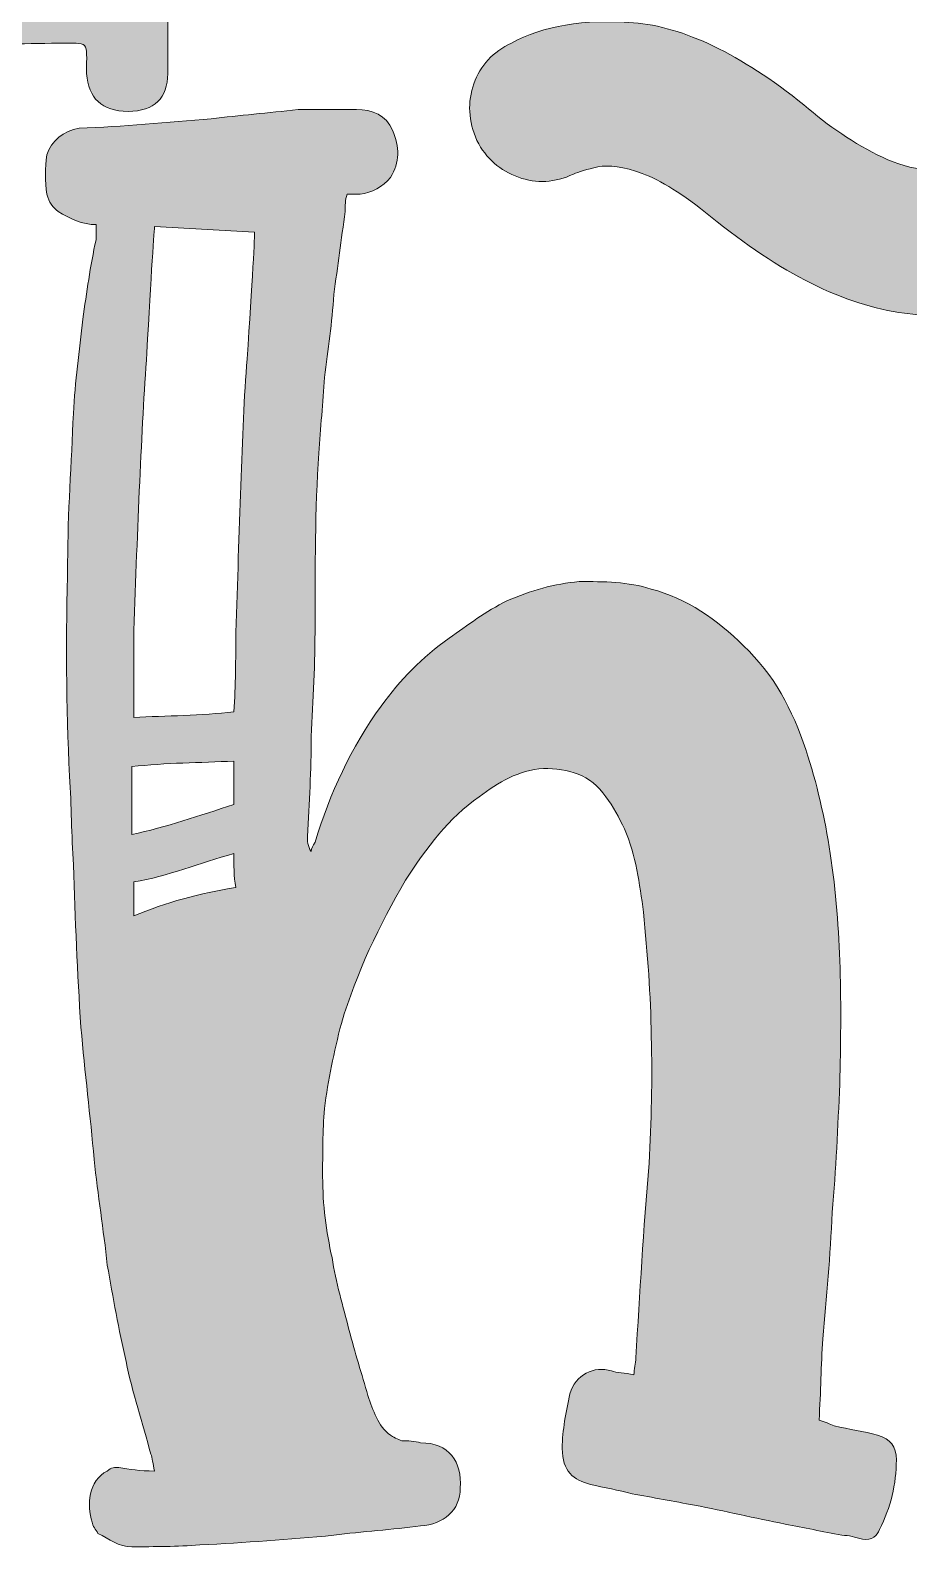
# Model space of a CAD drawing. Header units: inches. Extents: x 0.37 to 5.63, y 0.22 to 5.78.
# Drawn here: x 3.805 to 4.405, y 1.416 to 2.452 of the extents above; entities that cross this region are included whole.
import ezdxf

# ---------------------------------------------------------------- set-up
doc = ezdxf.new("R2010")
doc.units = ezdxf.units.IN
doc.header["$MEASUREMENT"] = 0
doc.layers.add('Layer 1', color=7, linetype='Continuous')

# ---------------------------------------------------------------- blocks, each defined once
blk = doc.blocks.new('block 4')
at = {"layer": 'Layer 1', "true_color": 0x231f20}
h = blk.add_hatch(color=250, dxfattribs=at)
h.dxf.hatch_style = 2
edge = h.paths.add_edge_path()
edge.add_spline(control_points=[(3.8987, 2.558), (3.8987, 2.5129), (3.8987, 2.4677), (3.8987, 2.4225), (3.8987, 2.4058), (3.8897, 2.3967), (3.8716, 2.3967), (3.8535, 2.3967), (3.8445, 2.4058), (3.8432, 2.4225), (3.8432, 2.4458), (3.8458, 2.4432), (3.8238, 2.4432), (3.7993, 2.4432), (3.7748, 2.4419), (3.7516, 2.4419), (3.7438, 2.4419), (3.7387, 2.4393), (3.7387, 2.4303), (3.7335, 2.3619), (3.7271, 2.2948), (3.7245, 2.2264), (3.7206, 2.1541), (3.7193, 2.0806), (3.7193, 2.0083), (3.7193, 1.9567), (3.7232, 1.9051), (3.7271, 1.8535), (3.731, 1.7851), (3.7374, 1.7167), (3.7425, 1.6496), (3.7425, 1.6406), (3.7413, 1.6315), (3.74, 1.6212), (3.7464, 1.6212), (3.7516, 1.6212), (3.7555, 1.6225), (3.7787, 1.6238), (3.7942, 1.6109), (3.7955, 1.5902), (3.798, 1.567), (3.7851, 1.5502), (3.7632, 1.5477), (3.7387, 1.5451), (3.7129, 1.5425), (3.6884, 1.5412), (3.6368, 1.5386), (3.5864, 1.5361), (3.5361, 1.5348), (3.5296, 1.5335), (3.5232, 1.5348), (3.5168, 1.5361), (3.4935, 1.5425), (3.4857, 1.5541), (3.4883, 1.5773), (3.4909, 1.5941), (3.5, 1.6031), (3.5168, 1.6044), (3.5193, 1.6044), (3.5219, 1.6044), (3.5257, 1.6044), (3.5245, 1.6212), (3.5232, 1.638), (3.5206, 1.6548), (3.5064, 1.7257), (3.5038, 1.7967), (3.5025, 1.869), (3.5, 1.9683), (3.5, 2.069), (3.5, 2.1696), (3.4987, 2.2161), (3.4974, 2.2612), (3.4987, 2.3064), (3.5, 2.3529), (3.5038, 2.3993), (3.5077, 2.4445), (3.5077, 2.4535), (3.5038, 2.4561), (3.4961, 2.4561), (3.4406, 2.4587), (3.3851, 2.4522), (3.3309, 2.4445), (3.229, 2.429), (3.1283, 2.4264), (3.0302, 2.4587), (2.9567, 2.4819), (2.8935, 2.5206), (2.8509, 2.5851), (2.7928, 2.6716), (2.8122, 2.7864), (2.8961, 2.8458), (2.9348, 2.8742), (2.98, 2.8871), (3.0289, 2.8742), (3.0677, 2.8651), (3.0948, 2.8393), (3.1193, 2.8109), (3.1464, 2.7787), (3.1606, 2.7413), (3.1683, 2.7013), (3.1683, 2.6974), (3.1696, 2.6948), (3.1709, 2.6909), (3.1812, 2.6909), (3.1929, 2.6909), (3.2032, 2.6909), (3.2187, 2.6909), (3.2238, 2.6871), (3.2251, 2.6716), (3.2264, 2.66), (3.2277, 2.6484), (3.2277, 2.6367), (3.229, 2.6238), (3.2264, 2.6213), (3.2135, 2.6187), (3.1877, 2.6161), (3.1606, 2.6122), (3.1348, 2.6096), (3.109, 2.6058), (3.0819, 2.6032), (3.0561, 2.5993), (3.0406, 2.5967), (3.0341, 2.6006), (3.0302, 2.6161), (3.0277, 2.629), (3.0238, 2.6432), (3.0212, 2.6561), (3.0187, 2.6703), (3.0212, 2.6729), (3.0354, 2.6754), (3.047, 2.678), (3.0574, 2.6806), (3.069, 2.6832), (3.0767, 2.6845), (3.0793, 2.6884), (3.078, 2.6961), (3.0741, 2.7219), (3.0677, 2.7464), (3.0522, 2.7684), (3.0302, 2.798), (3.0006, 2.8071), (2.967, 2.7916), (2.9012, 2.7645), (2.8793, 2.6884), (2.918, 2.629), (2.9528, 2.5774), (3.0032, 2.549), (3.0612, 2.5335), (3.1309, 2.5141), (3.2019, 2.5103), (3.2729, 2.5206), (3.4187, 2.5425), (3.5645, 2.5541), (3.7116, 2.5529), (3.7555, 2.5516), (3.798, 2.549), (3.8406, 2.5464), (3.8419, 2.5541), (3.8432, 2.5645), (3.8458, 2.5735), (3.8484, 2.5825), (3.8497, 2.5916), (3.8625, 2.5916), (3.8806, 2.5929), (3.8923, 2.5864), (3.8961, 2.5735), (3.8974, 2.5684), (3.8987, 2.5632), (3.8987, 2.558)], knot_values=[0, 0, 0, 0, 1, 1, 1, 2, 2, 2, 3, 3, 3, 4, 4, 4, 5, 5, 5, 6, 6, 6, 7, 7, 7, 8, 8, 8, 9, 9, 9, 10, 10, 10, 11, 11, 11, 12, 12, 12, 13, 13, 13, 14, 14, 14, 15, 15, 15, 16, 16, 16, 17, 17, 17, 18, 18, 18, 19, 19, 19, 20, 20, 20, 21, 21, 21, 22, 22, 22, 23, 23, 23, 24, 24, 24, 25, 25, 25, 26, 26, 26, 27, 27, 27, 28, 28, 28, 29, 29, 29, 30, 30, 30, 31, 31, 31, 32, 32, 32, 33, 33, 33, 34, 34, 34, 35, 35, 35, 36, 36, 36, 37, 37, 37, 38, 38, 38, 39, 39, 39, 40, 40, 40, 41, 41, 41, 42, 42, 42, 43, 43, 43, 44, 44, 44, 45, 45, 45, 46, 46, 46, 47, 47, 47, 48, 48, 48, 49, 49, 49, 50, 50, 50, 51, 51, 51, 52, 52, 52, 53, 53, 53, 54, 54, 54, 55, 55, 55, 56, 56, 56, 56], degree=3, periodic=1)
h.paths.add_polyline_path([(3.669, 2.4419), (3.5658, 2.4432), (3.5606, 1.8948), (3.6651, 1.8948)])
h.paths.add_polyline_path([(3.6651, 1.8728), (3.5606, 1.8728), (3.5606, 1.8302), (3.6638, 1.8289)])
h.paths.add_polyline_path([(3.6638, 1.7851), (3.5606, 1.7864), (3.5606, 1.7645), (3.6638, 1.7632)])
h = blk.add_hatch(color=250, dxfattribs=at)
h.dxf.hatch_style = 2
edge = h.paths.add_edge_path()
edge.add_spline(control_points=[(3.8161, 2.34), (3.8148, 2.349), (3.8148, 2.358), (3.8161, 2.367), (3.8187, 2.3761), (3.8278, 2.3838), (3.8381, 2.3851), (3.8678, 2.3864), (3.8987, 2.389), (3.9284, 2.3916), (3.9478, 2.3941), (3.9671, 2.3954), (3.9878, 2.398), (3.9891, 2.398), (3.9903, 2.398), (3.9916, 2.398), (4.0033, 2.398), (4.0161, 2.398), (4.0278, 2.398), (4.0381, 2.398), (4.0484, 2.3941), (4.0523, 2.3838), (4.0574, 2.3722), (4.0574, 2.3619), (4.051, 2.3516), (4.0458, 2.3451), (4.0381, 2.3412), (4.0303, 2.34), (4.0278, 2.34), (4.0252, 2.34), (4.0213, 2.34), (4.02, 2.3361), (4.02, 2.3322), (4.02, 2.3283), (4.0174, 2.309), (4.0148, 2.2909), (4.0123, 2.2716), (4.011, 2.2522), (4.0084, 2.2341), (4.0058, 2.2148), (4.0046, 2.198), (4.0033, 2.1799), (4.002, 2.1632), (3.9994, 2.1245), (3.9994, 2.0845), (3.9994, 2.0457), (3.9994, 2.0199), (3.9981, 1.9941), (3.9968, 1.9696), (3.9968, 1.9464), (3.9955, 1.9245), (3.9942, 1.9012), (3.9942, 1.8986), (3.9942, 1.8948), (3.9968, 1.8909), (3.9968, 1.8935), (3.9981, 1.8948), (3.9994, 1.8973), (4.0097, 1.9309), (4.0239, 1.9619), (4.0446, 1.9903), (4.0574, 2.0083), (4.0729, 2.0238), (4.091, 2.0367), (4.1039, 2.0457), (4.1155, 2.0548), (4.131, 2.0625), (4.1465, 2.069), (4.1633, 2.0741), (4.18, 2.0754), (4.1968, 2.0754), (4.2136, 2.0754), (4.2291, 2.0703), (4.2536, 2.0638), (4.2742, 2.0496), (4.2923, 2.0316), (4.3129, 2.0122), (4.3259, 1.9877), (4.3349, 1.9606), (4.3426, 1.9373), (4.3478, 1.9141), (4.3516, 1.8896), (4.3594, 1.838), (4.3594, 1.7851), (4.3581, 1.7322), (4.3568, 1.7025), (4.3555, 1.6741), (4.3529, 1.6444), (4.3516, 1.6148), (4.3491, 1.5864), (4.3465, 1.558), (4.3452, 1.5399), (4.3452, 1.5218), (4.3439, 1.5025), (4.3478, 1.5012), (4.3516, 1.4999), (4.3542, 1.4986), (4.3646, 1.4961), (4.3749, 1.4948), (4.3839, 1.4922), (4.3929, 1.4896), (4.3968, 1.4844), (4.3968, 1.4754), (4.3968, 1.4586), (4.3929, 1.4431), (4.3852, 1.4277), (4.3839, 1.4238), (4.38, 1.4199), (4.3736, 1.4212), (4.3684, 1.4225), (4.3646, 1.4238), (4.3594, 1.4238), (4.3465, 1.4264), (4.3336, 1.4289), (4.3207, 1.4315), (4.3, 1.4354), (4.2794, 1.4405), (4.2587, 1.4444), (4.2446, 1.447), (4.2303, 1.4496), (4.2161, 1.4522), (4.2071, 1.4548), (4.1968, 1.4561), (4.1878, 1.4586), (4.1761, 1.4612), (4.1684, 1.4677), (4.1684, 1.4831), (4.1684, 1.4961), (4.171, 1.5077), (4.1736, 1.5205), (4.1774, 1.5335), (4.1903, 1.5399), (4.202, 1.5361), (4.2058, 1.5348), (4.211, 1.5348), (4.2174, 1.5335), (4.2174, 1.5373), (4.2187, 1.5412), (4.2187, 1.5451), (4.2213, 1.5889), (4.2239, 1.6328), (4.2278, 1.678), (4.2291, 1.7064), (4.2303, 1.7348), (4.2291, 1.7645), (4.2291, 1.7928), (4.2265, 1.8212), (4.2239, 1.8496), (4.2213, 1.869), (4.2187, 1.8883), (4.211, 1.9064), (4.2071, 1.9141), (4.2033, 1.9219), (4.1981, 1.9283), (4.1878, 1.9438), (4.1723, 1.9477), (4.1555, 1.9477), (4.1387, 1.9464), (4.1246, 1.9386), (4.1116, 1.9283), (4.091, 1.9141), (4.0755, 1.8935), (4.0613, 1.8715), (4.0433, 1.8406), (4.0278, 1.8083), (4.0174, 1.7735), (4.0123, 1.7541), (4.0084, 1.7348), (4.0058, 1.7154), (4.0046, 1.6999), (4.0046, 1.6844), (4.0046, 1.6689), (4.0046, 1.6496), (4.0071, 1.6315), (4.011, 1.6135), (4.0136, 1.5967), (4.0187, 1.5799), (4.0226, 1.5644), (4.0265, 1.5489), (4.0316, 1.5335), (4.0355, 1.5193), (4.0394, 1.5089), (4.042, 1.4986), (4.051, 1.4922), (4.0523, 1.4909), (4.0561, 1.4896), (4.0587, 1.4883), (4.0626, 1.4883), (4.0678, 1.4883), (4.0716, 1.487), (4.091, 1.487), (4.1, 1.4741), (4.0987, 1.4561), (4.0987, 1.4405), (4.0871, 1.4315), (4.0716, 1.4302), (4.0523, 1.4277), (4.0316, 1.4264), (4.0123, 1.4238), (3.9813, 1.4212), (3.9516, 1.4186), (3.9207, 1.4173), (3.9052, 1.416), (3.8897, 1.416), (3.8742, 1.416), (3.8652, 1.416), (3.8587, 1.4212), (3.851, 1.4251), (3.8497, 1.4277), (3.8471, 1.4302), (3.8471, 1.4328), (3.8432, 1.4444), (3.8445, 1.4612), (3.8574, 1.4677), (3.86, 1.4702), (3.8626, 1.4702), (3.8652, 1.4702), (3.8729, 1.4689), (3.8794, 1.4677), (3.8897, 1.4677), (3.8884, 1.4728), (3.8884, 1.4767), (3.8871, 1.4793), (3.882, 1.4999), (3.8742, 1.5218), (3.8703, 1.5425), (3.8652, 1.5644), (3.8613, 1.5864), (3.8574, 1.6083), (3.8548, 1.6328), (3.851, 1.6561), (3.8484, 1.6806), (3.8458, 1.7102), (3.842, 1.7399), (3.8394, 1.7709), (3.8368, 1.8083), (3.8355, 1.8445), (3.8342, 1.8819), (3.8329, 1.9025), (3.8329, 1.9219), (3.8316, 1.9425), (3.8291, 1.9903), (3.8291, 2.0393), (3.8303, 2.0883), (3.8303, 2.1219), (3.8329, 2.1567), (3.8342, 2.1903), (3.8355, 2.2122), (3.8381, 2.2329), (3.8407, 2.2548), (3.8432, 2.2729), (3.8458, 2.2909), (3.8497, 2.309), (3.8497, 2.3129), (3.8497, 2.3154), (3.8497, 2.3193), (3.8407, 2.3193), (3.8316, 2.3232), (3.8239, 2.3283), (3.82, 2.3309), (3.8174, 2.3348), (3.8161, 2.34)], knot_values=[0, 0, 0, 0, 1, 1, 1, 2, 2, 2, 3, 3, 3, 4, 4, 4, 5, 5, 5, 6, 6, 6, 7, 7, 7, 8, 8, 8, 9, 9, 9, 10, 10, 10, 11, 11, 11, 12, 12, 12, 13, 13, 13, 14, 14, 14, 15, 15, 15, 16, 16, 16, 17, 17, 17, 18, 18, 18, 19, 19, 19, 20, 20, 20, 21, 21, 21, 22, 22, 22, 23, 23, 23, 24, 24, 24, 25, 25, 25, 26, 26, 26, 27, 27, 27, 28, 28, 28, 29, 29, 29, 30, 30, 30, 31, 31, 31, 32, 32, 32, 33, 33, 33, 34, 34, 34, 35, 35, 35, 36, 36, 36, 37, 37, 37, 38, 38, 38, 39, 39, 39, 40, 40, 40, 41, 41, 41, 42, 42, 42, 43, 43, 43, 44, 44, 44, 45, 45, 45, 46, 46, 46, 47, 47, 47, 48, 48, 48, 49, 49, 49, 50, 50, 50, 51, 51, 51, 52, 52, 52, 53, 53, 53, 54, 54, 54, 55, 55, 55, 56, 56, 56, 57, 57, 57, 58, 58, 58, 59, 59, 59, 60, 60, 60, 61, 61, 61, 62, 62, 62, 63, 63, 63, 64, 64, 64, 65, 65, 65, 66, 66, 66, 67, 67, 67, 68, 68, 68, 69, 69, 69, 70, 70, 70, 71, 71, 71, 72, 72, 72, 73, 73, 73, 74, 74, 74, 75, 75, 75, 76, 76, 76, 77, 77, 77, 78, 78, 78, 79, 79, 79, 80, 80, 80, 81, 81, 81, 82, 82, 82, 83, 83, 83, 84, 84, 84, 85, 85, 85, 86, 86, 86, 87, 87, 87, 87], degree=3, periodic=1)
edge = h.paths.add_edge_path()
edge.add_spline(control_points=[(3.8742, 1.9025), (3.8974, 1.9077), (3.9207, 1.9154), (3.9439, 1.9232), (3.9439, 1.9283), (3.9439, 1.9348), (3.9439, 1.9399), (3.9439, 1.9451), (3.9439, 1.949), (3.9439, 1.9528), (3.9207, 1.9516), (3.8974, 1.9516), (3.8742, 1.949), (3.8742, 1.9464), (3.8742, 1.9438), (3.8742, 1.9399), (3.8742, 1.9322), (3.8742, 1.9245), (3.8742, 1.9167), (3.8742, 1.9115), (3.8742, 1.9077), (3.8742, 1.9025)], knot_values=[0, 0, 0, 0, 1, 1, 1, 2, 2, 2, 3, 3, 3, 4, 4, 4, 5, 5, 5, 6, 6, 6, 7, 7, 7, 7], degree=3, periodic=1)
edge = h.paths.add_edge_path()
edge.add_spline(control_points=[(3.8755, 1.9825), (3.8974, 1.9838), (3.922, 1.9838), (3.9439, 1.9864), (3.9452, 2.0045), (3.9452, 2.0225), (3.9452, 2.0406), (3.9478, 2.109), (3.9491, 2.1774), (3.9529, 2.2277), (3.9568, 2.2793), (3.9581, 2.3141), (3.9581, 2.3141), (3.9581, 2.3141), (3.8897, 2.318), (3.8897, 2.318), (3.8897, 2.318), (3.8871, 2.2845), (3.8845, 2.2316), (3.8807, 2.1799), (3.8781, 2.1116), (3.8755, 2.0419), (3.8755, 2.0225), (3.8755, 2.0019), (3.8755, 1.9825)], knot_values=[0, 0, 0, 0, 1, 1, 1, 2, 2, 2, 3, 3, 3, 4, 4, 4, 5, 5, 5, 6, 6, 6, 7, 7, 7, 8, 8, 8, 8], degree=3, periodic=1)
edge = h.paths.add_edge_path()
edge.add_spline(control_points=[(3.9452, 1.8664), (3.9439, 1.8741), (3.9439, 1.8819), (3.9439, 1.8896), (3.9207, 1.8832), (3.8987, 1.8741), (3.8755, 1.8702), (3.8755, 1.8638), (3.8755, 1.8573), (3.8755, 1.8509), (3.8755, 1.8496), (3.8755, 1.8483), (3.8755, 1.847), (3.8974, 1.8561), (3.9207, 1.8625), (3.9452, 1.8664)], knot_values=[0, 0, 0, 0, 1, 1, 1, 2, 2, 2, 3, 3, 3, 4, 4, 4, 5, 5, 5, 5], degree=3, periodic=1)
at = {"layer": 'Layer 1', "lineweight": 0}
for points, knots in [([(3.8987, 2.558), (3.8987, 2.5129), (3.8987, 2.4677), (3.8987, 2.4225), (3.8987, 2.4058), (3.8897, 2.3967), (3.8716, 2.3967), (3.8535, 2.3967), (3.8445, 2.4058), (3.8432, 2.4225), (3.8432, 2.4458), (3.8458, 2.4432), (3.8238, 2.4432), (3.7993, 2.4432), (3.7748, 2.4419), (3.7516, 2.4419), (3.7438, 2.4419), (3.7387, 2.4393), (3.7387, 2.4303), (3.7335, 2.3619), (3.7271, 2.2948), (3.7245, 2.2264), (3.7206, 2.1541), (3.7193, 2.0806), (3.7193, 2.0083), (3.7193, 1.9567), (3.7232, 1.9051), (3.7271, 1.8535), (3.731, 1.7851), (3.7374, 1.7167), (3.7425, 1.6496), (3.7425, 1.6406), (3.7413, 1.6315), (3.74, 1.6212), (3.7464, 1.6212), (3.7516, 1.6212), (3.7555, 1.6225), (3.7787, 1.6238), (3.7942, 1.6109), (3.7955, 1.5902), (3.798, 1.567), (3.7851, 1.5502), (3.7632, 1.5477), (3.7387, 1.5451), (3.7129, 1.5425), (3.6884, 1.5412), (3.6368, 1.5386), (3.5864, 1.5361), (3.5361, 1.5348), (3.5296, 1.5335), (3.5232, 1.5348), (3.5168, 1.5361), (3.4935, 1.5425), (3.4857, 1.5541), (3.4883, 1.5773), (3.4909, 1.5941), (3.5, 1.6031), (3.5168, 1.6044), (3.5193, 1.6044), (3.5219, 1.6044), (3.5257, 1.6044), (3.5245, 1.6212), (3.5232, 1.638), (3.5206, 1.6548), (3.5064, 1.7257), (3.5038, 1.7967), (3.5025, 1.869), (3.5, 1.9683), (3.5, 2.069), (3.5, 2.1696), (3.4987, 2.2161), (3.4974, 2.2612), (3.4987, 2.3064), (3.5, 2.3529), (3.5038, 2.3993), (3.5077, 2.4445), (3.5077, 2.4535), (3.5038, 2.4561), (3.4961, 2.4561), (3.4406, 2.4587), (3.3851, 2.4522), (3.3309, 2.4445), (3.229, 2.429), (3.1283, 2.4264), (3.0302, 2.4587), (2.9567, 2.4819), (2.8935, 2.5206), (2.8509, 2.5851), (2.7928, 2.6716), (2.8122, 2.7864), (2.8961, 2.8458), (2.9348, 2.8742), (2.98, 2.8871), (3.0289, 2.8742), (3.0677, 2.8651), (3.0948, 2.8393), (3.1193, 2.8109), (3.1464, 2.7787), (3.1606, 2.7413), (3.1683, 2.7013), (3.1683, 2.6974), (3.1696, 2.6948), (3.1709, 2.6909), (3.1812, 2.6909), (3.1929, 2.6909), (3.2032, 2.6909), (3.2187, 2.6909), (3.2238, 2.6871), (3.2251, 2.6716), (3.2264, 2.66), (3.2277, 2.6484), (3.2277, 2.6367), (3.229, 2.6238), (3.2264, 2.6213), (3.2135, 2.6187), (3.1877, 2.6161), (3.1606, 2.6122), (3.1348, 2.6096), (3.109, 2.6058), (3.0819, 2.6032), (3.0561, 2.5993), (3.0406, 2.5967), (3.0341, 2.6006), (3.0302, 2.6161), (3.0277, 2.629), (3.0238, 2.6432), (3.0212, 2.6561), (3.0187, 2.6703), (3.0212, 2.6729), (3.0354, 2.6754), (3.047, 2.678), (3.0574, 2.6806), (3.069, 2.6832), (3.0767, 2.6845), (3.0793, 2.6884), (3.078, 2.6961), (3.0741, 2.7219), (3.0677, 2.7464), (3.0522, 2.7684), (3.0302, 2.798), (3.0006, 2.8071), (2.967, 2.7916), (2.9012, 2.7645), (2.8793, 2.6884), (2.918, 2.629), (2.9528, 2.5774), (3.0032, 2.549), (3.0612, 2.5335), (3.1309, 2.5141), (3.2019, 2.5103), (3.2729, 2.5206), (3.4187, 2.5425), (3.5645, 2.5541), (3.7116, 2.5529), (3.7555, 2.5516), (3.798, 2.549), (3.8406, 2.5464), (3.8419, 2.5541), (3.8432, 2.5645), (3.8458, 2.5735), (3.8484, 2.5825), (3.8497, 2.5916), (3.8625, 2.5916), (3.8806, 2.5929), (3.8923, 2.5864), (3.8961, 2.5735), (3.8974, 2.5684), (3.8987, 2.5632), (3.8987, 2.558)], [0, 0, 0, 0, 1, 1, 1, 2, 2, 2, 3, 3, 3, 4, 4, 4, 5, 5, 5, 6, 6, 6, 7, 7, 7, 8, 8, 8, 9, 9, 9, 10, 10, 10, 11, 11, 11, 12, 12, 12, 13, 13, 13, 14, 14, 14, 15, 15, 15, 16, 16, 16, 17, 17, 17, 18, 18, 18, 19, 19, 19, 20, 20, 20, 21, 21, 21, 22, 22, 22, 23, 23, 23, 24, 24, 24, 25, 25, 25, 26, 26, 26, 27, 27, 27, 28, 28, 28, 29, 29, 29, 30, 30, 30, 31, 31, 31, 32, 32, 32, 33, 33, 33, 34, 34, 34, 35, 35, 35, 36, 36, 36, 37, 37, 37, 38, 38, 38, 39, 39, 39, 40, 40, 40, 41, 41, 41, 42, 42, 42, 43, 43, 43, 44, 44, 44, 45, 45, 45, 46, 46, 46, 47, 47, 47, 48, 48, 48, 49, 49, 49, 50, 50, 50, 51, 51, 51, 52, 52, 52, 53, 53, 53, 54, 54, 54, 55, 55, 55, 56, 56, 56, 56]), ([(3.8161, 2.34), (3.8148, 2.349), (3.8148, 2.358), (3.8161, 2.367), (3.8187, 2.3761), (3.8278, 2.3838), (3.8381, 2.3851), (3.8678, 2.3864), (3.8987, 2.389), (3.9284, 2.3916), (3.9478, 2.3941), (3.9671, 2.3954), (3.9878, 2.398), (3.9891, 2.398), (3.9903, 2.398), (3.9916, 2.398), (4.0033, 2.398), (4.0161, 2.398), (4.0278, 2.398), (4.0381, 2.398), (4.0484, 2.3941), (4.0523, 2.3838), (4.0574, 2.3722), (4.0574, 2.3619), (4.051, 2.3516), (4.0458, 2.3451), (4.0381, 2.3412), (4.0303, 2.34), (4.0278, 2.34), (4.0252, 2.34), (4.0213, 2.34), (4.02, 2.3361), (4.02, 2.3322), (4.02, 2.3283), (4.0174, 2.309), (4.0148, 2.2909), (4.0123, 2.2716), (4.011, 2.2522), (4.0084, 2.2341), (4.0058, 2.2148), (4.0046, 2.198), (4.0033, 2.1799), (4.002, 2.1632), (3.9994, 2.1245), (3.9994, 2.0845), (3.9994, 2.0457), (3.9994, 2.0199), (3.9981, 1.9941), (3.9968, 1.9696), (3.9968, 1.9464), (3.9955, 1.9245), (3.9942, 1.9012), (3.9942, 1.8986), (3.9942, 1.8948), (3.9968, 1.8909), (3.9968, 1.8935), (3.9981, 1.8948), (3.9994, 1.8973), (4.0097, 1.9309), (4.0239, 1.9619), (4.0446, 1.9903), (4.0574, 2.0083), (4.0729, 2.0238), (4.091, 2.0367), (4.1039, 2.0457), (4.1155, 2.0548), (4.131, 2.0625), (4.1465, 2.069), (4.1633, 2.0741), (4.18, 2.0754), (4.1968, 2.0754), (4.2136, 2.0754), (4.2291, 2.0703), (4.2536, 2.0638), (4.2742, 2.0496), (4.2923, 2.0316), (4.3129, 2.0122), (4.3259, 1.9877), (4.3349, 1.9606), (4.3426, 1.9373), (4.3478, 1.9141), (4.3516, 1.8896), (4.3594, 1.838), (4.3594, 1.7851), (4.3581, 1.7322), (4.3568, 1.7025), (4.3555, 1.6741), (4.3529, 1.6444), (4.3516, 1.6148), (4.3491, 1.5864), (4.3465, 1.558), (4.3452, 1.5399), (4.3452, 1.5218), (4.3439, 1.5025), (4.3478, 1.5012), (4.3516, 1.4999), (4.3542, 1.4986), (4.3646, 1.4961), (4.3749, 1.4948), (4.3839, 1.4922), (4.3929, 1.4896), (4.3968, 1.4844), (4.3968, 1.4754), (4.3968, 1.4586), (4.3929, 1.4431), (4.3852, 1.4277), (4.3839, 1.4238), (4.38, 1.4199), (4.3736, 1.4212), (4.3684, 1.4225), (4.3646, 1.4238), (4.3594, 1.4238), (4.3465, 1.4264), (4.3336, 1.4289), (4.3207, 1.4315), (4.3, 1.4354), (4.2794, 1.4405), (4.2587, 1.4444), (4.2446, 1.447), (4.2303, 1.4496), (4.2161, 1.4522), (4.2071, 1.4548), (4.1968, 1.4561), (4.1878, 1.4586), (4.1761, 1.4612), (4.1684, 1.4677), (4.1684, 1.4831), (4.1684, 1.4961), (4.171, 1.5077), (4.1736, 1.5205), (4.1774, 1.5335), (4.1903, 1.5399), (4.202, 1.5361), (4.2058, 1.5348), (4.211, 1.5348), (4.2174, 1.5335), (4.2174, 1.5373), (4.2187, 1.5412), (4.2187, 1.5451), (4.2213, 1.5889), (4.2239, 1.6328), (4.2278, 1.678), (4.2291, 1.7064), (4.2303, 1.7348), (4.2291, 1.7645), (4.2291, 1.7928), (4.2265, 1.8212), (4.2239, 1.8496), (4.2213, 1.869), (4.2187, 1.8883), (4.211, 1.9064), (4.2071, 1.9141), (4.2033, 1.9219), (4.1981, 1.9283), (4.1878, 1.9438), (4.1723, 1.9477), (4.1555, 1.9477), (4.1387, 1.9464), (4.1246, 1.9386), (4.1116, 1.9283), (4.091, 1.9141), (4.0755, 1.8935), (4.0613, 1.8715), (4.0433, 1.8406), (4.0278, 1.8083), (4.0174, 1.7735), (4.0123, 1.7541), (4.0084, 1.7348), (4.0058, 1.7154), (4.0046, 1.6999), (4.0046, 1.6844), (4.0046, 1.6689), (4.0046, 1.6496), (4.0071, 1.6315), (4.011, 1.6135), (4.0136, 1.5967), (4.0187, 1.5799), (4.0226, 1.5644), (4.0265, 1.5489), (4.0316, 1.5335), (4.0355, 1.5193), (4.0394, 1.5089), (4.042, 1.4986), (4.051, 1.4922), (4.0523, 1.4909), (4.0561, 1.4896), (4.0587, 1.4883), (4.0626, 1.4883), (4.0678, 1.4883), (4.0716, 1.487), (4.091, 1.487), (4.1, 1.4741), (4.0987, 1.4561), (4.0987, 1.4405), (4.0871, 1.4315), (4.0716, 1.4302), (4.0523, 1.4277), (4.0316, 1.4264), (4.0123, 1.4238), (3.9813, 1.4212), (3.9516, 1.4186), (3.9207, 1.4173), (3.9052, 1.416), (3.8897, 1.416), (3.8742, 1.416), (3.8652, 1.416), (3.8587, 1.4212), (3.851, 1.4251), (3.8497, 1.4277), (3.8471, 1.4302), (3.8471, 1.4328), (3.8432, 1.4444), (3.8445, 1.4612), (3.8574, 1.4677), (3.86, 1.4702), (3.8626, 1.4702), (3.8652, 1.4702), (3.8729, 1.4689), (3.8794, 1.4677), (3.8897, 1.4677), (3.8884, 1.4728), (3.8884, 1.4767), (3.8871, 1.4793), (3.882, 1.4999), (3.8742, 1.5218), (3.8703, 1.5425), (3.8652, 1.5644), (3.8613, 1.5864), (3.8574, 1.6083), (3.8548, 1.6328), (3.851, 1.6561), (3.8484, 1.6806), (3.8458, 1.7102), (3.842, 1.7399), (3.8394, 1.7709), (3.8368, 1.8083), (3.8355, 1.8445), (3.8342, 1.8819), (3.8329, 1.9025), (3.8329, 1.9219), (3.8316, 1.9425), (3.8291, 1.9903), (3.8291, 2.0393), (3.8303, 2.0883), (3.8303, 2.1219), (3.8329, 2.1567), (3.8342, 2.1903), (3.8355, 2.2122), (3.8381, 2.2329), (3.8407, 2.2548), (3.8432, 2.2729), (3.8458, 2.2909), (3.8497, 2.309), (3.8497, 2.3129), (3.8497, 2.3154), (3.8497, 2.3193), (3.8407, 2.3193), (3.8316, 2.3232), (3.8239, 2.3283), (3.82, 2.3309), (3.8174, 2.3348), (3.8161, 2.34)], [0, 0, 0, 0, 1, 1, 1, 2, 2, 2, 3, 3, 3, 4, 4, 4, 5, 5, 5, 6, 6, 6, 7, 7, 7, 8, 8, 8, 9, 9, 9, 10, 10, 10, 11, 11, 11, 12, 12, 12, 13, 13, 13, 14, 14, 14, 15, 15, 15, 16, 16, 16, 17, 17, 17, 18, 18, 18, 19, 19, 19, 20, 20, 20, 21, 21, 21, 22, 22, 22, 23, 23, 23, 24, 24, 24, 25, 25, 25, 26, 26, 26, 27, 27, 27, 28, 28, 28, 29, 29, 29, 30, 30, 30, 31, 31, 31, 32, 32, 32, 33, 33, 33, 34, 34, 34, 35, 35, 35, 36, 36, 36, 37, 37, 37, 38, 38, 38, 39, 39, 39, 40, 40, 40, 41, 41, 41, 42, 42, 42, 43, 43, 43, 44, 44, 44, 45, 45, 45, 46, 46, 46, 47, 47, 47, 48, 48, 48, 49, 49, 49, 50, 50, 50, 51, 51, 51, 52, 52, 52, 53, 53, 53, 54, 54, 54, 55, 55, 55, 56, 56, 56, 57, 57, 57, 58, 58, 58, 59, 59, 59, 60, 60, 60, 61, 61, 61, 62, 62, 62, 63, 63, 63, 64, 64, 64, 65, 65, 65, 66, 66, 66, 67, 67, 67, 68, 68, 68, 69, 69, 69, 70, 70, 70, 71, 71, 71, 72, 72, 72, 73, 73, 73, 74, 74, 74, 75, 75, 75, 76, 76, 76, 77, 77, 77, 78, 78, 78, 79, 79, 79, 80, 80, 80, 81, 81, 81, 82, 82, 82, 83, 83, 83, 84, 84, 84, 85, 85, 85, 86, 86, 86, 87, 87, 87, 87]), ([(3.8755, 1.9825), (3.8974, 1.9838), (3.922, 1.9838), (3.9439, 1.9864), (3.9452, 2.0045), (3.9452, 2.0225), (3.9452, 2.0406), (3.9478, 2.109), (3.9491, 2.1774), (3.9529, 2.2277), (3.9568, 2.2793), (3.9581, 2.3141), (3.9581, 2.3141), (3.9581, 2.3141), (3.8897, 2.318), (3.8897, 2.318), (3.8897, 2.318), (3.8871, 2.2845), (3.8845, 2.2316), (3.8807, 2.1799), (3.8781, 2.1116), (3.8755, 2.0419), (3.8755, 2.0225), (3.8755, 2.0019), (3.8755, 1.9825)], [0, 0, 0, 0, 1, 1, 1, 2, 2, 2, 3, 3, 3, 4, 4, 4, 5, 5, 5, 6, 6, 6, 7, 7, 7, 8, 8, 8, 8]), ([(3.8742, 1.9025), (3.8974, 1.9077), (3.9207, 1.9154), (3.9439, 1.9232), (3.9439, 1.9283), (3.9439, 1.9348), (3.9439, 1.9399), (3.9439, 1.9451), (3.9439, 1.949), (3.9439, 1.9528), (3.9207, 1.9516), (3.8974, 1.9516), (3.8742, 1.949), (3.8742, 1.9464), (3.8742, 1.9438), (3.8742, 1.9399), (3.8742, 1.9322), (3.8742, 1.9245), (3.8742, 1.9167), (3.8742, 1.9115), (3.8742, 1.9077), (3.8742, 1.9025)], [0, 0, 0, 0, 1, 1, 1, 2, 2, 2, 3, 3, 3, 4, 4, 4, 5, 5, 5, 6, 6, 6, 7, 7, 7, 7]), ([(3.9452, 1.8664), (3.9439, 1.8741), (3.9439, 1.8819), (3.9439, 1.8896), (3.9207, 1.8832), (3.8987, 1.8741), (3.8755, 1.8702), (3.8755, 1.8638), (3.8755, 1.8573), (3.8755, 1.8509), (3.8755, 1.8496), (3.8755, 1.8483), (3.8755, 1.847), (3.8974, 1.8561), (3.9207, 1.8625), (3.9452, 1.8664)], [0, 0, 0, 0, 1, 1, 1, 2, 2, 2, 3, 3, 3, 4, 4, 4, 5, 5, 5, 5])]:
    blk.add_open_spline(points, degree=3, knots=knots, dxfattribs=at)
blk = doc.blocks.new('block 2')
at = {"layer": 'Layer 1', "true_color": 0x231f20}
h = blk.add_hatch(color=250, dxfattribs=at)
h.dxf.hatch_style = 2
edge = h.paths.add_edge_path()
edge.add_spline(control_points=[(5.0305, 2.3038), (4.9982, 2.2868), (4.9668, 2.2779), (4.9364, 2.2771), (4.906, 2.2763), (4.8788, 2.2801), (4.8548, 2.2884), (4.8308, 2.2967), (4.8121, 2.3058), (4.7986, 2.3154), (4.7959, 2.3172), (4.7923, 2.3202), (4.7875, 2.3243), (4.7483, 2.3563), (4.7138, 2.3734), (4.6839, 2.3757), (4.654, 2.378), (4.6259, 2.3652), (4.5995, 2.3375), (4.5754, 2.3128), (4.5467, 2.2922), (4.5135, 2.2757), (4.4803, 2.2592), (4.4432, 2.2536), (4.4023, 2.2588), (4.3614, 2.264), (4.3173, 2.286), (4.2698, 2.3249), (4.2511, 2.34), (4.2355, 2.3498), (4.223, 2.3543), (4.2104, 2.3588), (4.2004, 2.3603), (4.1928, 2.3587), (4.1852, 2.3571), (4.1797, 2.3554), (4.176, 2.3538), (4.1635, 2.3479), (4.1509, 2.3472), (4.1384, 2.3517), (4.1259, 2.3562), (4.1164, 2.3645), (4.1101, 2.3767), (4.1042, 2.3901), (4.1035, 2.4031), (4.108, 2.4156), (4.1125, 2.4281), (4.1211, 2.4374), (4.1336, 2.4433), (4.1552, 2.4552), (4.1831, 2.4598), (4.2171, 2.4572), (4.2513, 2.4546), (4.2901, 2.4359), (4.3336, 2.4012), (4.3501, 2.3866), (4.368, 2.3746), (4.3873, 2.3653), (4.4066, 2.3559), (4.4279, 2.3537), (4.4513, 2.3587), (4.4747, 2.3637), (4.5005, 2.38), (4.5287, 2.4078), (4.5496, 2.4303), (4.5757, 2.4484), (4.6068, 2.4621), (4.638, 2.4758), (4.6739, 2.479), (4.7145, 2.4718), (4.7552, 2.4646), (4.8005, 2.4411), (4.8506, 2.4013), (4.851, 2.4008), (4.8514, 2.4004), (4.8519, 2.3999), (4.854, 2.3985), (4.8556, 2.3974), (4.8564, 2.3965), (4.8569, 2.3961), (4.8606, 2.3939), (4.8676, 2.3902), (4.8746, 2.3865), (4.8839, 2.3831), (4.8956, 2.3799), (4.9073, 2.3768), (4.9206, 2.3755), (4.9354, 2.3763), (4.9503, 2.377), (4.9656, 2.3819), (4.9814, 2.3908), (4.9939, 2.3976), (5.0066, 2.3991), (5.0194, 2.3952), (5.0322, 2.3913), (5.0422, 2.3833), (5.0494, 2.3712), (5.0549, 2.3609), (5.0568, 2.3501), (5.055, 2.3388), (5.0532, 2.3275), (5.0477, 2.318), (5.0386, 2.3102), (5.0359, 2.3076), (5.0332, 2.3055), (5.0305, 2.3038)], knot_values=[0, 0, 0, 0, 1, 1, 1, 2, 2, 2, 3, 3, 3, 4, 4, 4, 5, 5, 5, 6, 6, 6, 7, 7, 7, 8, 8, 8, 9, 9, 9, 10, 10, 10, 11, 11, 11, 12, 12, 12, 13, 13, 13, 14, 14, 14, 15, 15, 15, 16, 16, 16, 17, 17, 17, 18, 18, 18, 19, 19, 19, 20, 20, 20, 21, 21, 21, 22, 22, 22, 23, 23, 23, 24, 24, 24, 25, 25, 25, 26, 26, 26, 27, 27, 27, 28, 28, 28, 29, 29, 29, 30, 30, 30, 31, 31, 31, 32, 32, 32, 33, 33, 33, 34, 34, 34, 35, 35, 35, 35], degree=3, periodic=1)
edge = h.paths.add_edge_path()
edge.add_spline(control_points=[(5.6086, 2.5223), (5.5762, 2.5054), (5.5449, 2.4965), (5.5144, 2.4957), (5.484, 2.4949), (5.4568, 2.4986), (5.4329, 2.507), (5.4089, 2.5153), (5.3901, 2.5243), (5.3766, 2.5339), (5.374, 2.5358), (5.3703, 2.5387), (5.3656, 2.5429), (5.3264, 2.5748), (5.2919, 2.592), (5.262, 2.5943), (5.2321, 2.5965), (5.2037, 2.584), (5.1769, 2.5567), (5.1533, 2.5316), (5.1249, 2.5109), (5.0919, 2.4946), (5.0589, 2.4783), (5.0219, 2.4727), (4.9807, 2.4777), (4.9396, 2.4826), (4.8953, 2.5046), (4.8479, 2.5434), (4.8292, 2.5585), (4.8136, 2.5683), (4.801, 2.5728), (4.7885, 2.5773), (4.7784, 2.5788), (4.7709, 2.5772), (4.7633, 2.5756), (4.7577, 2.574), (4.7541, 2.5723), (4.7416, 2.5664), (4.729, 2.5657), (4.7165, 2.5702), (4.704, 2.5747), (4.6947, 2.5833), (4.6888, 2.5958), (4.6825, 2.6088), (4.6816, 2.6216), (4.6861, 2.6342), (4.6906, 2.6467), (4.6992, 2.6559), (4.7117, 2.6618), (4.7338, 2.6741), (4.7617, 2.6789), (4.7956, 2.6761), (4.8294, 2.6733), (4.8681, 2.6545), (4.9116, 2.6197), (4.9281, 2.6051), (4.946, 2.5931), (4.9653, 2.5838), (4.9846, 2.5745), (5.006, 2.5723), (5.0294, 2.5773), (5.0528, 2.5823), (5.0786, 2.5986), (5.1067, 2.6263), (5.1277, 2.6488), (5.1538, 2.667), (5.1849, 2.6806), (5.2161, 2.6943), (5.252, 2.6975), (5.2926, 2.6903), (5.3332, 2.6831), (5.3786, 2.6596), (5.4286, 2.6199), (5.4291, 2.6194), (5.4297, 2.6191), (5.4306, 2.6191), (5.4323, 2.6173), (5.4336, 2.616), (5.4345, 2.615), (5.4349, 2.6146), (5.4386, 2.6125), (5.4457, 2.6088), (5.4527, 2.605), (5.462, 2.6016), (5.4737, 2.5985), (5.4853, 2.5953), (5.4985, 2.5942), (5.5132, 2.5952), (5.5279, 2.5961), (5.5433, 2.6009), (5.5595, 2.6094), (5.572, 2.6161), (5.5847, 2.6176), (5.5975, 2.6138), (5.6102, 2.6099), (5.6202, 2.6019), (5.6275, 2.5898), (5.633, 2.5794), (5.6349, 2.5686), (5.633, 2.5573), (5.6312, 2.546), (5.6258, 2.5366), (5.6167, 2.5288), (5.6144, 2.5266), (5.6117, 2.5245), (5.6086, 2.5223)], knot_values=[0, 0, 0, 0, 1, 1, 1, 2, 2, 2, 3, 3, 3, 4, 4, 4, 5, 5, 5, 6, 6, 6, 7, 7, 7, 8, 8, 8, 9, 9, 9, 10, 10, 10, 11, 11, 11, 12, 12, 12, 13, 13, 13, 14, 14, 14, 15, 15, 15, 16, 16, 16, 17, 17, 17, 18, 18, 18, 19, 19, 19, 20, 20, 20, 21, 21, 21, 22, 22, 22, 23, 23, 23, 24, 24, 24, 25, 25, 25, 26, 26, 26, 27, 27, 27, 28, 28, 28, 29, 29, 29, 30, 30, 30, 31, 31, 31, 32, 32, 32, 33, 33, 33, 34, 34, 34, 35, 35, 35, 35], degree=3, periodic=1)
at = {"layer": 'Layer 1', "lineweight": 0}
blk.add_open_spline([(5.0305, 2.3038), (4.9982, 2.2868), (4.9668, 2.2779), (4.9364, 2.2771), (4.906, 2.2763), (4.8788, 2.2801), (4.8548, 2.2884), (4.8308, 2.2967), (4.8121, 2.3058), (4.7986, 2.3154), (4.7959, 2.3172), (4.7923, 2.3202), (4.7875, 2.3243), (4.7483, 2.3563), (4.7138, 2.3734), (4.6839, 2.3757), (4.654, 2.378), (4.6259, 2.3652), (4.5995, 2.3375), (4.5754, 2.3128), (4.5467, 2.2922), (4.5135, 2.2757), (4.4803, 2.2592), (4.4432, 2.2536), (4.4023, 2.2588), (4.3614, 2.264), (4.3173, 2.286), (4.2698, 2.3249), (4.2511, 2.34), (4.2355, 2.3498), (4.223, 2.3543), (4.2104, 2.3588), (4.2004, 2.3603), (4.1928, 2.3587), (4.1852, 2.3571), (4.1797, 2.3554), (4.176, 2.3538), (4.1635, 2.3479), (4.1509, 2.3472), (4.1384, 2.3517), (4.1259, 2.3562), (4.1164, 2.3645), (4.1101, 2.3767), (4.1042, 2.3901), (4.1035, 2.4031), (4.108, 2.4156), (4.1125, 2.4281), (4.1211, 2.4374), (4.1336, 2.4433), (4.1552, 2.4552), (4.1831, 2.4598), (4.2171, 2.4572), (4.2513, 2.4546), (4.2901, 2.4359), (4.3336, 2.4012), (4.3501, 2.3866), (4.368, 2.3746), (4.3873, 2.3653), (4.4066, 2.3559), (4.4279, 2.3537), (4.4513, 2.3587), (4.4747, 2.3637), (4.5005, 2.38), (4.5287, 2.4078), (4.5496, 2.4303), (4.5757, 2.4484), (4.6068, 2.4621), (4.638, 2.4758), (4.6739, 2.479), (4.7145, 2.4718), (4.7552, 2.4646), (4.8005, 2.4411), (4.8506, 2.4013), (4.851, 2.4008), (4.8514, 2.4004), (4.8519, 2.3999), (4.854, 2.3985), (4.8556, 2.3974), (4.8564, 2.3965), (4.8569, 2.3961), (4.8606, 2.3939), (4.8676, 2.3902), (4.8746, 2.3865), (4.8839, 2.3831), (4.8956, 2.3799), (4.9073, 2.3768), (4.9206, 2.3755), (4.9354, 2.3763), (4.9503, 2.377), (4.9656, 2.3819), (4.9814, 2.3908), (4.9939, 2.3976), (5.0066, 2.3991), (5.0194, 2.3952), (5.0322, 2.3913), (5.0422, 2.3833), (5.0494, 2.3712), (5.0549, 2.3609), (5.0568, 2.3501), (5.055, 2.3388), (5.0532, 2.3275), (5.0477, 2.318), (5.0386, 2.3102), (5.0359, 2.3076), (5.0332, 2.3055), (5.0305, 2.3038)], degree=3, knots=[0, 0, 0, 0, 1, 1, 1, 2, 2, 2, 3, 3, 3, 4, 4, 4, 5, 5, 5, 6, 6, 6, 7, 7, 7, 8, 8, 8, 9, 9, 9, 10, 10, 10, 11, 11, 11, 12, 12, 12, 13, 13, 13, 14, 14, 14, 15, 15, 15, 16, 16, 16, 17, 17, 17, 18, 18, 18, 19, 19, 19, 20, 20, 20, 21, 21, 21, 22, 22, 22, 23, 23, 23, 24, 24, 24, 25, 25, 25, 26, 26, 26, 27, 27, 27, 28, 28, 28, 29, 29, 29, 30, 30, 30, 31, 31, 31, 32, 32, 32, 33, 33, 33, 34, 34, 34, 35, 35, 35, 35], dxfattribs=at)
at = {"layer": 'Layer 1'}
blk.add_blockref('block 4', (0, 0), dxfattribs=at)

msp = doc.modelspace()

# ---------------------------------------------------------------- block references
at = {"layer": 'Layer 1'}
msp.add_blockref('block 2', (0, 0), dxfattribs=at)

doc.saveas('drawing.dxf')
